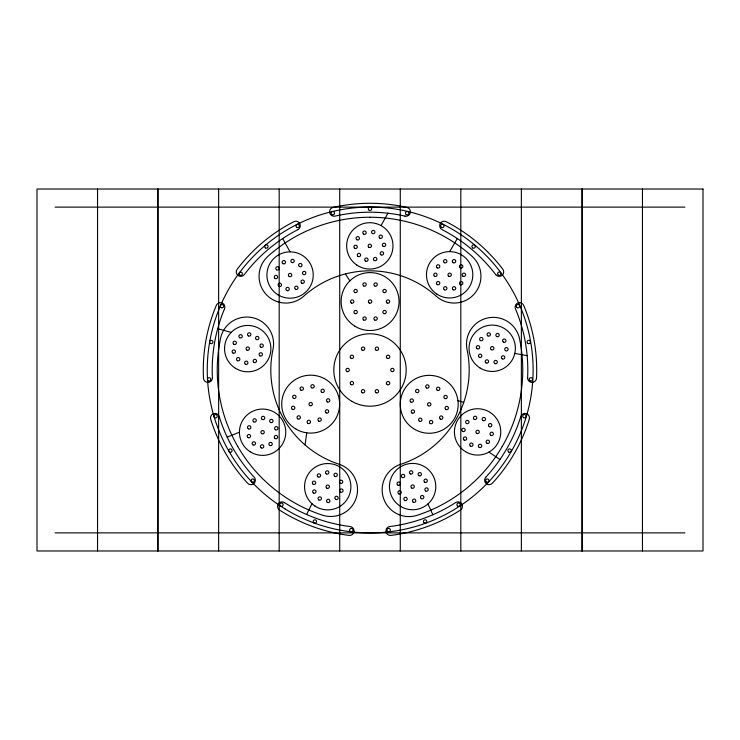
<?xml version="1.0" encoding="UTF-8"?>
<svg xmlns="http://www.w3.org/2000/svg" width="740" height="740" viewBox="0 0 740 740"><rect width="100%" height="100%" fill="white"/><g stroke="black" fill="none" stroke-linecap="round" stroke-linejoin="round"><path stroke-width="1.11" d="M305.056 444.962L306.73 432.835M306.582 514.504L311.975 503.7M381.045 225.608L387.908 213.213M449.652 251.628L457.302 238.548M227.189 437.127L239.427 432.216M55.102 207.117L684.898 207.117M55.102 532.883L684.898 532.883M514.799 353.424L527.148 355.653M217.699 328.69L231.195 332.389M457.958 400.682L463.749 402.375M488.946 452.094L499.953 459.531M345.367 273.93L349.844 280.849M282.699 238.548L290.071 251.859M427.951 503.949L432.854 514.744M642.459 189.024L642.459 550.976M582.352 189.024L582.352 550.976M581.908 189.024L581.908 550.976M521.367 189.024L521.367 550.976M460.817 189.024L460.817 550.976M400.275 189.024L400.275 550.976M339.725 189.024L339.725 550.976M279.183 189.024L279.183 550.976M218.633 189.024L218.633 550.976M158.092 189.024L158.092 550.976M157.648 189.024L157.648 550.976M97.541 189.024L97.541 550.976M502.266 446.424L502.118 446.683A152.755 152.755 0 0 1 417.221 515.28A26.788 26.788 0 0 1 383.459 498.085A26.788 26.788 0 0 1 400.654 464.322A99.178 99.178 0 0 0 467.07 349.65A26.788 26.788 0 0 1 487.79 317.932A26.788 26.788 0 0 1 519.508 338.652A152.755 152.755 0 0 1 502.266 446.424M703 189.024L37 189.024L37 550.976L703 550.976L703 189.024M370.148 217.246L369.852 217.246A152.755 152.755 0 0 0 267.945 256.327A26.788 26.788 0 0 0 265.91 294.159A26.788 26.788 0 0 0 303.742 296.204A99.178 99.178 0 0 1 436.258 296.204A26.788 26.788 0 0 0 474.09 294.159A26.788 26.788 0 0 0 472.055 256.327A152.755 152.755 0 0 0 370.148 217.246M237.679 446.331L237.531 446.072A152.755 152.755 0 0 1 220.576 338.254A26.788 26.788 0 0 1 252.349 317.617A26.788 26.788 0 0 1 272.986 349.391A99.178 99.178 0 0 0 339.087 464.239A26.788 26.788 0 0 1 356.199 498.048A26.788 26.788 0 0 1 322.39 515.151A152.755 152.755 0 0 1 237.679 446.331M485.819 477.189A157.805 157.805 0 0 0 520.775 416.565A4.459 4.459 0 0 1 526.353 413.623A4.459 4.459 0 0 1 529.294 419.192A166.713 166.713 0 0 1 492.359 483.238A4.459 4.459 0 0 1 486.06 483.479A4.459 4.459 0 0 1 485.819 477.189M389.823 526.556A157.805 157.805 0 0 0 455.572 502.59A4.459 4.459 0 0 1 461.732 503.912A4.459 4.459 0 0 1 460.41 510.073A166.713 166.713 0 0 1 390.942 535.39A4.459 4.459 0 0 1 385.966 531.533A4.459 4.459 0 0 1 389.823 526.556M284.428 502.59A157.805 157.805 0 0 0 350.177 526.556A4.459 4.459 0 0 1 354.035 531.533A4.459 4.459 0 0 1 349.058 535.39A166.713 166.713 0 0 1 279.591 510.073A4.459 4.459 0 0 1 278.268 503.912A4.459 4.459 0 0 1 284.428 502.59M219.225 416.565A157.805 157.805 0 0 0 254.181 477.189A4.459 4.459 0 0 1 253.94 483.479A4.459 4.459 0 0 1 247.641 483.238A166.713 166.713 0 0 1 210.706 419.192A4.459 4.459 0 0 1 213.647 413.623A4.459 4.459 0 0 1 219.225 416.565M224.535 308.821A157.805 157.805 0 0 0 212.389 377.742A4.459 4.459 0 0 1 208.153 382.404A4.459 4.459 0 0 1 203.491 378.177A166.713 166.713 0 0 1 216.33 305.361A4.459 4.459 0 0 1 222.157 302.984A4.459 4.459 0 0 1 224.535 308.821M297.906 229.622A157.805 157.805 0 0 0 244.293 274.605A4.459 4.459 0 0 1 238.049 275.465A4.459 4.459 0 0 1 237.198 269.221A166.713 166.713 0 0 1 293.836 221.704A4.459 4.459 0 0 1 299.829 223.628A4.459 4.459 0 0 1 297.906 229.622M404.993 216.126A157.805 157.805 0 0 0 335.007 216.126A4.459 4.459 0 0 1 329.679 212.769A4.459 4.459 0 0 1 333.028 207.441A166.713 166.713 0 0 1 406.972 207.441A4.459 4.459 0 0 1 410.321 212.769A4.459 4.459 0 0 1 404.993 216.126M495.707 274.605A157.805 157.805 0 0 0 442.095 229.622A4.459 4.459 0 0 1 440.171 223.628A4.459 4.459 0 0 1 446.164 221.704A166.713 166.713 0 0 1 502.802 269.221A4.459 4.459 0 0 1 501.951 275.465A4.459 4.459 0 0 1 495.707 274.605M527.611 377.742A157.805 157.805 0 0 0 515.466 308.821A4.459 4.459 0 0 1 517.843 302.984A4.459 4.459 0 0 1 523.67 305.361A166.713 166.713 0 0 1 536.509 378.177A4.459 4.459 0 0 1 531.847 382.404A4.459 4.459 0 0 1 527.611 377.742M462.972 276.196A1.693 1.693 0 0 0 465.58 274.882A1.693 1.693 0 0 0 463.129 273.282A1.693 1.693 0 0 0 462.972 276.196M434.491 276.224A1.693 1.693 0 0 0 437.1 274.901A1.693 1.693 0 0 0 434.648 273.3A1.693 1.693 0 0 0 434.491 276.224M444.342 289.756A1.693 1.693 0 0 0 446.951 288.433A1.693 1.693 0 0 0 444.5 286.833A1.693 1.693 0 0 0 444.342 289.756M460.252 284.576A1.693 1.693 0 0 0 462.87 283.254A1.693 1.693 0 0 0 460.419 281.653A1.693 1.693 0 0 0 460.252 284.576M437.201 267.852A1.693 1.693 0 0 0 439.81 266.529A1.693 1.693 0 0 0 437.358 264.929A1.693 1.693 0 0 0 437.201 267.852M453.139 289.756A1.693 1.693 0 0 0 455.748 288.433A1.693 1.693 0 0 0 453.296 286.833A1.693 1.693 0 0 0 453.139 289.756M444.315 262.672A1.693 1.693 0 0 0 446.923 261.35A1.693 1.693 0 0 0 444.481 259.749A1.693 1.693 0 0 0 444.315 262.672M460.243 267.834A1.693 1.693 0 0 0 462.852 266.511A1.693 1.693 0 0 0 460.4 264.911A1.693 1.693 0 0 0 460.243 267.834M437.211 284.586A1.693 1.693 0 0 0 439.819 283.272A1.693 1.693 0 0 0 437.377 281.672A1.693 1.693 0 0 0 437.211 284.586M448.727 276.214A1.693 1.693 0 0 0 451.335 274.892A1.693 1.693 0 0 0 448.893 273.291A1.693 1.693 0 0 0 448.727 276.214M453.121 262.663A1.693 1.693 0 0 0 455.729 261.34A1.693 1.693 0 0 0 453.278 259.74A1.693 1.693 0 0 0 453.121 262.663M436.989 294.196A23.162 23.162 0 0 0 472.786 276.066A23.162 23.162 0 0 0 439.181 254.135A23.162 23.162 0 0 0 436.989 294.196M472.684 247.937A1.693 1.693 0 0 0 475.302 246.614A1.693 1.693 0 0 0 472.851 245.014A1.693 1.693 0 0 0 472.684 247.937M351.056 358.317A1.693 1.693 0 0 0 353.591 356.856A1.693 1.693 0 0 0 351.056 355.385A1.693 1.693 0 0 0 351.056 358.317M356.846 265.068A23.162 23.162 0 0 0 392.931 247.502A23.162 23.162 0 0 0 359.686 225.043A23.162 23.162 0 0 0 356.846 265.068M363.534 234.071A1.693 1.693 0 0 0 366.161 232.786A1.693 1.693 0 0 0 363.738 231.148A1.693 1.693 0 0 0 363.534 234.071M368.871 247.271A1.693 1.693 0 0 0 371.508 245.985A1.693 1.693 0 0 0 369.084 244.348A1.693 1.693 0 0 0 368.871 247.271M365.44 261.091A1.693 1.693 0 0 0 368.067 259.814A1.693 1.693 0 0 0 365.643 258.177A1.693 1.693 0 0 0 365.44 261.091M372.312 233.452A1.693 1.693 0 0 0 374.94 232.166A1.693 1.693 0 0 0 372.516 230.529A1.693 1.693 0 0 0 372.312 233.452M356.791 239.732A1.693 1.693 0 0 0 359.427 238.456A1.693 1.693 0 0 0 356.995 236.809A1.693 1.693 0 0 0 356.791 239.732M380.961 254.81A1.693 1.693 0 0 0 383.588 253.524A1.693 1.693 0 0 0 381.165 251.887A1.693 1.693 0 0 0 380.961 254.81M354.673 248.27A1.693 1.693 0 0 0 357.3 246.993A1.693 1.693 0 0 0 354.876 245.356A1.693 1.693 0 0 0 354.673 248.27M383.079 246.263A1.693 1.693 0 0 0 385.716 244.986A1.693 1.693 0 0 0 383.292 243.349A1.693 1.693 0 0 0 383.079 246.263M374.218 260.471A1.693 1.693 0 0 0 376.854 259.194A1.693 1.693 0 0 0 374.431 257.548A1.693 1.693 0 0 0 374.218 260.471M357.975 256.429A1.693 1.693 0 0 0 360.602 255.152A1.693 1.693 0 0 0 358.179 253.515A1.693 1.693 0 0 0 357.975 256.429M379.777 238.104A1.693 1.693 0 0 0 382.404 236.828A1.693 1.693 0 0 0 379.981 235.191A1.693 1.693 0 0 0 379.777 238.104M351.898 401.348A36.195 36.195 0 0 0 406.195 370A36.195 36.195 0 0 0 351.898 338.652A36.195 36.195 0 0 0 351.898 401.348M376.068 350.187A1.693 1.693 0 0 0 378.603 348.725A1.693 1.693 0 0 0 376.068 347.264A1.693 1.693 0 0 0 376.068 350.187M376.068 392.736A1.693 1.693 0 0 0 378.603 391.275A1.693 1.693 0 0 0 376.068 389.814A1.693 1.693 0 0 0 376.068 392.736M362.239 350.187A1.693 1.693 0 0 0 364.774 348.725A1.693 1.693 0 0 0 362.239 347.264A1.693 1.693 0 0 0 362.239 350.187M351.056 384.615A1.693 1.693 0 0 0 353.591 383.144A1.693 1.693 0 0 0 351.056 381.683A1.693 1.693 0 0 0 351.056 384.615M391.525 371.462A1.693 1.693 0 0 0 394.059 370A1.693 1.693 0 0 0 391.525 368.539A1.693 1.693 0 0 0 391.525 371.462M387.251 358.317A1.693 1.693 0 0 0 389.786 356.856A1.693 1.693 0 0 0 387.251 355.385A1.693 1.693 0 0 0 387.251 358.317M362.239 392.736A1.693 1.693 0 0 0 364.774 391.275A1.693 1.693 0 0 0 362.239 389.814A1.693 1.693 0 0 0 362.239 392.736M346.782 371.462A1.693 1.693 0 0 0 349.317 370A1.693 1.693 0 0 0 346.782 368.539A1.693 1.693 0 0 0 346.782 371.462M387.251 384.615A1.693 1.693 0 0 0 389.786 383.144A1.693 1.693 0 0 0 387.251 381.683A1.693 1.693 0 0 0 387.251 384.615M284.956 508.87A162.939 162.939 0 0 0 533.059 374.375A162.939 162.939 0 0 0 292.531 226.755A162.939 162.939 0 0 0 284.956 508.87M502.229 358.845A1.693 1.693 0 0 0 504.819 357.485A1.693 1.693 0 0 0 502.34 355.921A1.693 1.693 0 0 0 502.229 358.845M480.399 340.548A1.693 1.693 0 0 0 482.989 339.188A1.693 1.693 0 0 0 480.51 337.625A1.693 1.693 0 0 0 480.399 340.548M479.243 357.254A1.693 1.693 0 0 0 481.832 355.894A1.693 1.693 0 0 0 479.354 354.331A1.693 1.693 0 0 0 479.243 357.254M494.764 363.516A1.693 1.693 0 0 0 497.354 362.147A1.693 1.693 0 0 0 494.884 360.593A1.693 1.693 0 0 0 494.764 363.516M487.854 335.886A1.693 1.693 0 0 0 490.444 334.517A1.693 1.693 0 0 0 487.974 332.954A1.693 1.693 0 0 0 487.854 335.886M485.986 362.905A1.693 1.693 0 0 0 488.576 361.546A1.693 1.693 0 0 0 486.097 359.982A1.693 1.693 0 0 0 485.986 362.905M496.642 336.487A1.693 1.693 0 0 0 499.223 335.128A1.693 1.693 0 0 0 496.753 333.564A1.693 1.693 0 0 0 496.642 336.487M505.522 350.677A1.693 1.693 0 0 0 508.112 349.317A1.693 1.693 0 0 0 505.633 347.754A1.693 1.693 0 0 0 505.522 350.677M477.106 348.716A1.693 1.693 0 0 0 479.696 347.356A1.693 1.693 0 0 0 477.217 345.793A1.693 1.693 0 0 0 477.106 348.716M491.314 349.696A1.693 1.693 0 0 0 493.904 348.337A1.693 1.693 0 0 0 491.425 346.773A1.693 1.693 0 0 0 491.314 349.696M503.385 342.139A1.693 1.693 0 0 0 505.975 340.779A1.693 1.693 0 0 0 503.496 339.216A1.693 1.693 0 0 0 503.385 342.139M479.862 367.863A23.162 23.162 0 0 0 515.364 349.169A23.162 23.162 0 0 0 481.416 327.774A23.162 23.162 0 0 0 479.862 367.863M465.543 451.696A23.162 23.162 0 0 0 500.749 432.447A23.162 23.162 0 0 0 466.468 411.588A23.162 23.162 0 0 0 465.543 451.696M490.814 435.324A1.693 1.693 0 0 0 493.386 433.918A1.693 1.693 0 0 0 490.879 432.401A1.693 1.693 0 0 0 490.814 435.324M476.708 433.353A1.693 1.693 0 0 0 479.279 431.947A1.693 1.693 0 0 0 476.782 430.43A1.693 1.693 0 0 0 476.708 433.353M466.459 423.465A1.693 1.693 0 0 0 469.021 422.059A1.693 1.693 0 0 0 466.524 420.542A1.693 1.693 0 0 0 466.459 423.465M486.966 443.242A1.693 1.693 0 0 0 489.529 441.836A1.693 1.693 0 0 0 487.031 440.309A1.693 1.693 0 0 0 486.966 443.242M489.279 426.656A1.693 1.693 0 0 0 491.85 425.25A1.693 1.693 0 0 0 489.344 423.733A1.693 1.693 0 0 0 489.279 426.656M464.137 440.05A1.693 1.693 0 0 0 466.709 438.644A1.693 1.693 0 0 0 464.211 437.127A1.693 1.693 0 0 0 464.137 440.05M482.943 420.551A1.693 1.693 0 0 0 485.514 419.145A1.693 1.693 0 0 0 483.016 417.619A1.693 1.693 0 0 0 482.943 420.551M470.474 446.155A1.693 1.693 0 0 0 473.045 444.749A1.693 1.693 0 0 0 470.548 443.232A1.693 1.693 0 0 0 470.474 446.155M462.611 431.383A1.693 1.693 0 0 0 465.173 429.977A1.693 1.693 0 0 0 462.676 428.46A1.693 1.693 0 0 0 462.611 431.383M474.229 419.33A1.693 1.693 0 0 0 476.791 417.924A1.693 1.693 0 0 0 474.294 416.407A1.693 1.693 0 0 0 474.229 419.33M479.196 447.376A1.693 1.693 0 0 0 481.759 445.97A1.693 1.693 0 0 0 479.261 444.453A1.693 1.693 0 0 0 479.196 447.376M400.895 506.558A23.162 23.162 0 0 0 435.786 486.754A23.162 23.162 0 0 0 401.182 466.44A23.162 23.162 0 0 0 400.895 506.558M421.31 498.612A1.693 1.693 0 0 0 423.854 497.169A1.693 1.693 0 0 0 421.328 495.689A1.693 1.693 0 0 0 421.31 498.612M411.764 488.039A1.693 1.693 0 0 0 414.317 486.596A1.693 1.693 0 0 0 411.792 485.116A1.693 1.693 0 0 0 411.764 488.039M410.265 473.877A1.693 1.693 0 0 0 412.809 472.435A1.693 1.693 0 0 0 410.293 470.954A1.693 1.693 0 0 0 410.265 473.877M413.272 502.201A1.693 1.693 0 0 0 415.815 500.758A1.693 1.693 0 0 0 413.29 499.278A1.693 1.693 0 0 0 413.272 502.201M425.704 490.99A1.693 1.693 0 0 0 428.247 489.547A1.693 1.693 0 0 0 425.722 488.067A1.693 1.693 0 0 0 425.704 490.99M397.833 485.089A1.693 1.693 0 0 0 400.377 483.646A1.693 1.693 0 0 0 397.861 482.166A1.693 1.693 0 0 0 397.833 485.089M424.779 482.24A1.693 1.693 0 0 0 427.322 480.796A1.693 1.693 0 0 0 424.797 479.307A1.693 1.693 0 0 0 424.779 482.24M398.758 493.839A1.693 1.693 0 0 0 401.302 492.396A1.693 1.693 0 0 0 398.786 490.916A1.693 1.693 0 0 0 398.758 493.839M402.227 477.466A1.693 1.693 0 0 0 404.771 476.014A1.693 1.693 0 0 0 402.255 474.534A1.693 1.693 0 0 0 402.227 477.466M418.877 475.7A1.693 1.693 0 0 0 421.421 474.257A1.693 1.693 0 0 0 418.905 472.777A1.693 1.693 0 0 0 418.877 475.7M404.66 500.379A1.693 1.693 0 0 0 407.204 498.936A1.693 1.693 0 0 0 404.678 497.456A1.693 1.693 0 0 0 404.66 500.379M291.671 262.45A1.693 1.693 0 0 0 294.224 261.026A1.693 1.693 0 0 0 291.717 259.527A1.693 1.693 0 0 0 291.671 262.45M286.741 290.506A1.693 1.693 0 0 0 289.303 289.081A1.693 1.693 0 0 0 286.787 287.573A1.693 1.693 0 0 0 286.741 290.506M301.791 283.152A1.693 1.693 0 0 0 304.344 281.727A1.693 1.693 0 0 0 301.828 280.229A1.693 1.693 0 0 0 301.791 283.152M299.441 266.576A1.693 1.693 0 0 0 302.003 265.151A1.693 1.693 0 0 0 299.487 263.653A1.693 1.693 0 0 0 299.441 266.576M278.971 286.38A1.693 1.693 0 0 0 281.524 284.956A1.693 1.693 0 0 0 279.017 283.448A1.693 1.693 0 0 0 278.971 286.38M303.308 274.485A1.693 1.693 0 0 0 305.861 273.06A1.693 1.693 0 0 0 303.354 271.562A1.693 1.693 0 0 0 303.308 274.485M275.104 278.471A1.693 1.693 0 0 0 277.657 277.047A1.693 1.693 0 0 0 275.151 275.539A1.693 1.693 0 0 0 275.104 278.471M282.957 263.68A1.693 1.693 0 0 0 285.511 262.256A1.693 1.693 0 0 0 282.995 260.757A1.693 1.693 0 0 0 282.957 263.68M295.464 289.275A1.693 1.693 0 0 0 298.017 287.851A1.693 1.693 0 0 0 295.5 286.343A1.693 1.693 0 0 0 295.464 289.275M289.211 276.473A1.693 1.693 0 0 0 291.764 275.049A1.693 1.693 0 0 0 289.248 273.55A1.693 1.693 0 0 0 289.211 276.473M276.631 269.804A1.693 1.693 0 0 0 279.183 268.38A1.693 1.693 0 0 0 276.668 266.872A1.693 1.693 0 0 0 276.631 269.804M278.185 294.909A23.162 23.162 0 0 0 313.233 275.373A23.162 23.162 0 0 0 278.795 254.791A23.162 23.162 0 0 0 278.185 294.909M313.399 492.997A1.693 1.693 0 0 0 316.017 491.693A1.693 1.693 0 0 0 313.584 490.074A1.693 1.693 0 0 0 313.399 492.997M340.16 483.229A1.693 1.693 0 0 0 342.777 481.934A1.693 1.693 0 0 0 340.345 480.316A1.693 1.693 0 0 0 340.16 483.229M326.275 473.877A1.693 1.693 0 0 0 328.893 472.582A1.693 1.693 0 0 0 326.451 470.964A1.693 1.693 0 0 0 326.275 473.877M313.085 484.201A1.693 1.693 0 0 0 315.703 482.896A1.693 1.693 0 0 0 313.27 481.277A1.693 1.693 0 0 0 313.085 484.201M340.474 492.026A1.693 1.693 0 0 0 343.092 490.722A1.693 1.693 0 0 0 340.659 489.103A1.693 1.693 0 0 0 340.474 492.026M318.006 476.893A1.693 1.693 0 0 0 320.624 475.598A1.693 1.693 0 0 0 318.182 473.979A1.693 1.693 0 0 0 318.006 476.893M335.553 499.324A1.693 1.693 0 0 0 338.18 498.029A1.693 1.693 0 0 0 335.738 496.411A1.693 1.693 0 0 0 335.553 499.324M318.82 499.926A1.693 1.693 0 0 0 321.447 498.621A1.693 1.693 0 0 0 319.005 497.002A1.693 1.693 0 0 0 318.82 499.926M334.73 476.301A1.693 1.693 0 0 0 337.357 474.997A1.693 1.693 0 0 0 334.915 473.378A1.693 1.693 0 0 0 334.73 476.301M326.775 488.113A1.693 1.693 0 0 0 329.402 486.809A1.693 1.693 0 0 0 326.96 485.19A1.693 1.693 0 0 0 326.775 488.113M327.284 502.349A1.693 1.693 0 0 0 329.911 501.045A1.693 1.693 0 0 0 327.469 499.426A1.693 1.693 0 0 0 327.284 502.349M314.898 506.003A23.162 23.162 0 0 0 350.834 488.16A23.162 23.162 0 0 0 317.414 465.96A23.162 23.162 0 0 0 314.898 506.003M250.083 451.714A23.162 23.162 0 0 0 285.733 433.307A23.162 23.162 0 0 0 251.961 411.634A23.162 23.162 0 0 0 250.083 451.714M252.923 444.87A1.693 1.693 0 0 0 255.522 443.528A1.693 1.693 0 0 0 253.052 441.947A1.693 1.693 0 0 0 252.923 444.87M261.673 433.64A1.693 1.693 0 0 0 264.282 432.299A1.693 1.693 0 0 0 261.812 430.717A1.693 1.693 0 0 0 261.673 433.64M275.363 429.709A1.693 1.693 0 0 0 277.963 428.368A1.693 1.693 0 0 0 275.502 426.786A1.693 1.693 0 0 0 275.363 429.709M247.993 437.581A1.693 1.693 0 0 0 250.592 436.239A1.693 1.693 0 0 0 248.131 434.658A1.693 1.693 0 0 0 247.993 437.581M261.192 447.876A1.693 1.693 0 0 0 263.792 446.535A1.693 1.693 0 0 0 261.331 444.953A1.693 1.693 0 0 0 261.192 447.876M262.163 419.404A1.693 1.693 0 0 0 264.763 418.063A1.693 1.693 0 0 0 262.302 416.481A1.693 1.693 0 0 0 262.163 419.404M269.647 445.443A1.693 1.693 0 0 0 272.246 444.102A1.693 1.693 0 0 0 269.786 442.52A1.693 1.693 0 0 0 269.647 445.443M253.709 421.837A1.693 1.693 0 0 0 256.308 420.496A1.693 1.693 0 0 0 253.839 418.914A1.693 1.693 0 0 0 253.709 421.837M270.433 422.411A1.693 1.693 0 0 0 273.042 421.069A1.693 1.693 0 0 0 270.572 419.488A1.693 1.693 0 0 0 270.433 422.411M275.067 438.506A1.693 1.693 0 0 0 277.667 437.164A1.693 1.693 0 0 0 275.197 435.582A1.693 1.693 0 0 0 275.067 438.506M248.289 428.784A1.693 1.693 0 0 0 250.888 427.443A1.693 1.693 0 0 0 248.427 425.861A1.693 1.693 0 0 0 248.289 428.784M235.524 368.317A23.162 23.162 0 0 0 270.877 349.336A23.162 23.162 0 0 0 236.772 328.209A23.162 23.162 0 0 0 235.524 368.317M232.906 353.026A1.693 1.693 0 0 0 235.487 351.648A1.693 1.693 0 0 0 232.998 350.103A1.693 1.693 0 0 0 232.906 353.026M246.836 350.057A1.693 1.693 0 0 0 249.417 348.67A1.693 1.693 0 0 0 246.929 347.134A1.693 1.693 0 0 0 246.836 350.057M259.851 355.838A1.693 1.693 0 0 0 262.432 354.46A1.693 1.693 0 0 0 259.943 352.915A1.693 1.693 0 0 0 259.851 355.838M233.822 344.276A1.693 1.693 0 0 0 236.402 342.888A1.693 1.693 0 0 0 233.914 341.353A1.693 1.693 0 0 0 233.822 344.276M237.318 360.648A1.693 1.693 0 0 0 239.889 359.261A1.693 1.693 0 0 0 237.401 357.725A1.693 1.693 0 0 0 237.318 360.648M256.354 339.466A1.693 1.693 0 0 0 258.935 338.088A1.693 1.693 0 0 0 256.447 336.543A1.693 1.693 0 0 0 256.354 339.466M245.356 364.219A1.693 1.693 0 0 0 247.937 362.841A1.693 1.693 0 0 0 245.449 361.296A1.693 1.693 0 0 0 245.356 364.219M248.316 335.895A1.693 1.693 0 0 0 250.888 334.508A1.693 1.693 0 0 0 248.409 332.972A1.693 1.693 0 0 0 248.316 335.895M260.767 347.088A1.693 1.693 0 0 0 263.338 345.7A1.693 1.693 0 0 0 260.85 344.165A1.693 1.693 0 0 0 260.767 347.088M253.968 362.387A1.693 1.693 0 0 0 256.539 361A1.693 1.693 0 0 0 254.061 359.464A1.693 1.693 0 0 0 253.968 362.387M239.704 337.727A1.693 1.693 0 0 0 242.285 336.349A1.693 1.693 0 0 0 239.797 334.804A1.693 1.693 0 0 0 239.704 337.727M296.194 429.219A28.953 28.953 0 0 0 339.632 404.142A28.953 28.953 0 0 0 296.194 379.065A28.953 28.953 0 0 0 296.194 429.219M327.33 401.885A1.693 1.693 0 0 0 329.864 400.423A1.693 1.693 0 0 0 327.33 398.962A1.693 1.693 0 0 0 327.33 401.885M292.328 409.331A1.693 1.693 0 0 0 294.862 407.87A1.693 1.693 0 0 0 292.328 406.399A1.693 1.693 0 0 0 292.328 409.331M300.884 390.11A1.693 1.693 0 0 0 303.418 388.648A1.693 1.693 0 0 0 300.884 387.187A1.693 1.693 0 0 0 300.884 390.11M309.829 405.613A1.693 1.693 0 0 0 312.363 404.142A1.693 1.693 0 0 0 309.829 402.68A1.693 1.693 0 0 0 309.829 405.613M297.757 418.84A1.693 1.693 0 0 0 300.385 417.564A1.693 1.693 0 0 0 297.961 415.926A1.693 1.693 0 0 0 297.757 418.84M293.484 398.333A1.693 1.693 0 0 0 296.019 396.871A1.693 1.693 0 0 0 293.484 395.401A1.693 1.693 0 0 0 293.484 398.333M326.174 412.883A1.693 1.693 0 0 0 328.708 411.421A1.693 1.693 0 0 0 326.174 409.96A1.693 1.693 0 0 0 326.174 412.883M311.697 387.815A1.693 1.693 0 0 0 314.232 386.354A1.693 1.693 0 0 0 311.697 384.883A1.693 1.693 0 0 0 311.697 387.815M321.808 392.311A1.693 1.693 0 0 0 324.333 390.85A1.693 1.693 0 0 0 321.808 389.388A1.693 1.693 0 0 0 321.808 392.311M307.96 423.4A1.693 1.693 0 0 0 310.495 421.939A1.693 1.693 0 0 0 307.96 420.477A1.693 1.693 0 0 0 307.96 423.4M318.774 421.106A1.693 1.693 0 0 0 321.308 419.645A1.693 1.693 0 0 0 318.774 418.174A1.693 1.693 0 0 0 318.774 421.106M413.577 428.664A28.953 28.953 0 0 0 458.153 405.677A28.953 28.953 0 0 0 415.963 378.565A28.953 28.953 0 0 0 413.577 428.664M416.343 392.431A1.693 1.693 0 0 0 418.951 391.09A1.693 1.693 0 0 0 416.49 389.508A1.693 1.693 0 0 0 416.343 392.431M440.291 419.025A1.693 1.693 0 0 0 442.89 417.684A1.693 1.693 0 0 0 440.43 416.102A1.693 1.693 0 0 0 440.291 419.025M419.377 421.217A1.693 1.693 0 0 0 421.976 419.876A1.693 1.693 0 0 0 419.515 418.294A1.693 1.693 0 0 0 419.377 421.217M428.321 405.724A1.693 1.693 0 0 0 430.921 404.382A1.693 1.693 0 0 0 428.46 402.8A1.693 1.693 0 0 0 428.321 405.724M445.822 409.442A1.693 1.693 0 0 0 448.421 408.101A1.693 1.693 0 0 0 445.961 406.519A1.693 1.693 0 0 0 445.822 409.442M430.19 423.521A1.693 1.693 0 0 0 432.789 422.179A1.693 1.693 0 0 0 430.329 420.598A1.693 1.693 0 0 0 430.19 423.521M426.453 387.927A1.693 1.693 0 0 0 429.052 386.585A1.693 1.693 0 0 0 426.592 385.004A1.693 1.693 0 0 0 426.453 387.927M411.976 413.003A1.693 1.693 0 0 0 414.576 411.662A1.693 1.693 0 0 0 412.115 410.08A1.693 1.693 0 0 0 411.976 413.003M410.82 402.005A1.693 1.693 0 0 0 413.42 400.664A1.693 1.693 0 0 0 410.959 399.082A1.693 1.693 0 0 0 410.82 402.005M444.666 398.444A1.693 1.693 0 0 0 447.265 397.103A1.693 1.693 0 0 0 444.805 395.521A1.693 1.693 0 0 0 444.666 398.444M437.266 390.23A1.693 1.693 0 0 0 439.865 388.889A1.693 1.693 0 0 0 437.405 387.307A1.693 1.693 0 0 0 437.266 390.23M355.024 326.275A28.953 28.953 0 0 0 399.036 302.244A28.953 28.953 0 0 0 356.218 276.14A28.953 28.953 0 0 0 355.024 326.275M363.682 320.013A1.693 1.693 0 0 0 366.254 318.607A1.693 1.693 0 0 0 363.756 317.09A1.693 1.693 0 0 0 363.682 320.013M374.745 285.973A1.693 1.693 0 0 0 377.308 284.576A1.693 1.693 0 0 0 374.81 283.05A1.693 1.693 0 0 0 374.745 285.973M387.103 302.993A1.693 1.693 0 0 0 389.675 301.587A1.693 1.693 0 0 0 387.177 300.07A1.693 1.693 0 0 0 387.103 302.993M369.214 302.993A1.693 1.693 0 0 0 371.776 301.587A1.693 1.693 0 0 0 369.279 300.07A1.693 1.693 0 0 0 369.214 302.993M363.682 285.973A1.693 1.693 0 0 0 366.254 284.576A1.693 1.693 0 0 0 363.756 283.05A1.693 1.693 0 0 0 363.682 285.973M383.69 292.476A1.693 1.693 0 0 0 386.252 291.07A1.693 1.693 0 0 0 383.755 289.553A1.693 1.693 0 0 0 383.69 292.476M354.738 313.51A1.693 1.693 0 0 0 357.309 312.104A1.693 1.693 0 0 0 354.802 310.587A1.693 1.693 0 0 0 354.738 313.51M383.69 313.51A1.693 1.693 0 0 0 386.252 312.104A1.693 1.693 0 0 0 383.755 310.587A1.693 1.693 0 0 0 383.69 313.51M374.745 320.013A1.693 1.693 0 0 0 377.308 318.607A1.693 1.693 0 0 0 374.81 317.09A1.693 1.693 0 0 0 374.745 320.013M354.738 292.476A1.693 1.693 0 0 0 357.309 291.07A1.693 1.693 0 0 0 354.802 289.553A1.693 1.693 0 0 0 354.738 292.476M351.324 302.993A1.693 1.693 0 0 0 353.887 301.587A1.693 1.693 0 0 0 351.389 300.07A1.693 1.693 0 0 0 351.324 302.993M369.158 210.271A1.693 1.693 0 0 0 371.693 208.81A1.693 1.693 0 0 0 369.158 207.348A1.693 1.693 0 0 0 369.158 210.271M331.909 214.572A1.693 1.693 0 0 0 334.517 213.24A1.693 1.693 0 0 0 332.057 211.649A1.693 1.693 0 0 0 331.909 214.572M296.768 227.383A1.693 1.693 0 0 0 299.349 226.015A1.693 1.693 0 0 0 296.86 224.46A1.693 1.693 0 0 0 296.768 227.383M265.521 247.965A1.693 1.693 0 0 0 268.074 246.55A1.693 1.693 0 0 0 265.568 245.042A1.693 1.693 0 0 0 265.521 247.965M239.76 275.141A1.693 1.693 0 0 0 242.387 273.856A1.693 1.693 0 0 0 239.964 272.228A1.693 1.693 0 0 0 239.76 275.141M406.306 214.6A1.693 1.693 0 0 0 408.859 213.185A1.693 1.693 0 0 0 406.353 211.677A1.693 1.693 0 0 0 406.306 214.6M441.447 227.383A1.693 1.693 0 0 0 444.028 226.015A1.693 1.693 0 0 0 441.549 224.46A1.693 1.693 0 0 0 441.447 227.383M498.446 275.206A1.693 1.693 0 0 0 500.98 273.745A1.693 1.693 0 0 0 498.455 272.274A1.693 1.693 0 0 0 498.446 275.206M229.493 452.02A1.693 1.693 0 0 0 232.092 450.679A1.693 1.693 0 0 0 229.631 449.097A1.693 1.693 0 0 0 229.493 452.02M251.868 482.055A1.693 1.693 0 0 0 254.44 480.667A1.693 1.693 0 0 0 251.952 479.132A1.693 1.693 0 0 0 251.868 482.055M280.562 506.123A1.693 1.693 0 0 0 283.115 504.689A1.693 1.693 0 0 0 280.599 503.2A1.693 1.693 0 0 0 280.562 506.123M313.936 522.875A1.693 1.693 0 0 0 316.554 521.58A1.693 1.693 0 0 0 314.121 519.961A1.693 1.693 0 0 0 313.936 522.875M350.381 531.524A1.693 1.693 0 0 0 352.971 530.173A1.693 1.693 0 0 0 350.51 528.601A1.693 1.693 0 0 0 350.381 531.524M214.637 417.638A1.693 1.693 0 0 0 217.264 416.343A1.693 1.693 0 0 0 214.831 414.714A1.693 1.693 0 0 0 214.637 417.638M208.218 380.822A1.693 1.693 0 0 0 210.771 379.398A1.693 1.693 0 0 0 208.255 377.9A1.693 1.693 0 0 0 208.218 380.822M210.363 343.443A1.693 1.693 0 0 0 212.944 342.065A1.693 1.693 0 0 0 210.456 340.52A1.693 1.693 0 0 0 210.363 343.443M221.075 307.572A1.693 1.693 0 0 0 223.674 306.24A1.693 1.693 0 0 0 221.223 304.649A1.693 1.693 0 0 0 221.075 307.572M508.713 452.038A1.693 1.693 0 0 0 511.285 450.632A1.693 1.693 0 0 0 508.787 449.115A1.693 1.693 0 0 0 508.713 452.038M523.568 417.693A1.693 1.693 0 0 0 526.112 416.241A1.693 1.693 0 0 0 523.587 414.761A1.693 1.693 0 0 0 523.568 417.693M529.988 380.786A1.693 1.693 0 0 0 532.606 379.472A1.693 1.693 0 0 0 530.164 377.863A1.693 1.693 0 0 0 529.988 380.786M527.842 343.434A1.693 1.693 0 0 0 530.432 342.074A1.693 1.693 0 0 0 527.953 340.511A1.693 1.693 0 0 0 527.842 343.434M517.13 307.6A1.693 1.693 0 0 0 519.693 306.193A1.693 1.693 0 0 0 517.195 304.677A1.693 1.693 0 0 0 517.13 307.6M486.337 482.045A1.693 1.693 0 0 0 488.937 480.685A1.693 1.693 0 0 0 486.467 479.122A1.693 1.693 0 0 0 486.337 482.045M457.644 506.086A1.693 1.693 0 0 0 460.262 504.773A1.693 1.693 0 0 0 457.82 503.163A1.693 1.693 0 0 0 457.644 506.086M424.279 522.93A1.693 1.693 0 0 0 426.823 521.487A1.693 1.693 0 0 0 424.298 519.998A1.693 1.693 0 0 0 424.279 522.93M387.834 531.542A1.693 1.693 0 0 0 390.406 530.145A1.693 1.693 0 0 0 387.908 528.619A1.693 1.693 0 0 0 387.834 531.542"/></g></svg>
